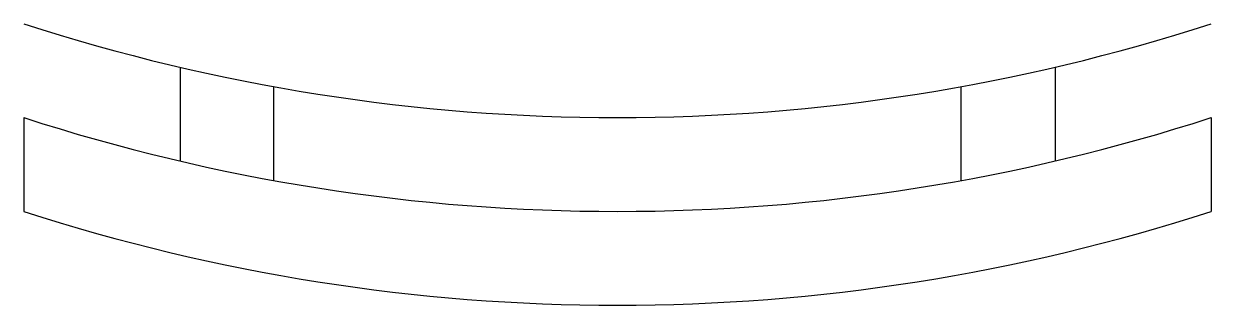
# Model space of a CAD drawing. Header units: millimetres. Extents: x 290.7 to 367.8, y 729.2 to 750.9.
# Drawn here: x 348.8525 to 349.2325, y 744.8011 to 744.8911 of the extents above; entities that cross this region are included whole.
import ezdxf

# ---------------------------------------------------------------- set-up
doc = ezdxf.new("R2010")
doc.units = ezdxf.units.MM
doc.layers.add('LAYOUT', color=4, linetype='Continuous')

msp = doc.modelspace()

# ---------------------------------------------------------------- linework, layer by layer
at = {"layer": 'LAYOUT'}
for p, q in [((348.90254, 744.87723), (348.90254, 744.84723)), ((349.18254, 744.87723), (349.18254, 744.84723)), ((348.93254, 744.84101), (348.93254, 744.87101)), ((349.15254, 744.84101), (349.15254, 744.87101)), ((348.85254, 744.86112), (348.85254, 744.83112)), ((349.23254, 744.86112), (349.23254, 744.83112))]:
    msp.add_line(p, q, dxfattribs=at)
for centre in [(349.04254, 745.47779), (349.04254, 745.44779), (349.04254, 745.41779)]:
    msp.add_arc(centre, 0.61667, 252.05475, 287.94525, dxfattribs=at)

doc.saveas('drawing.dxf')
